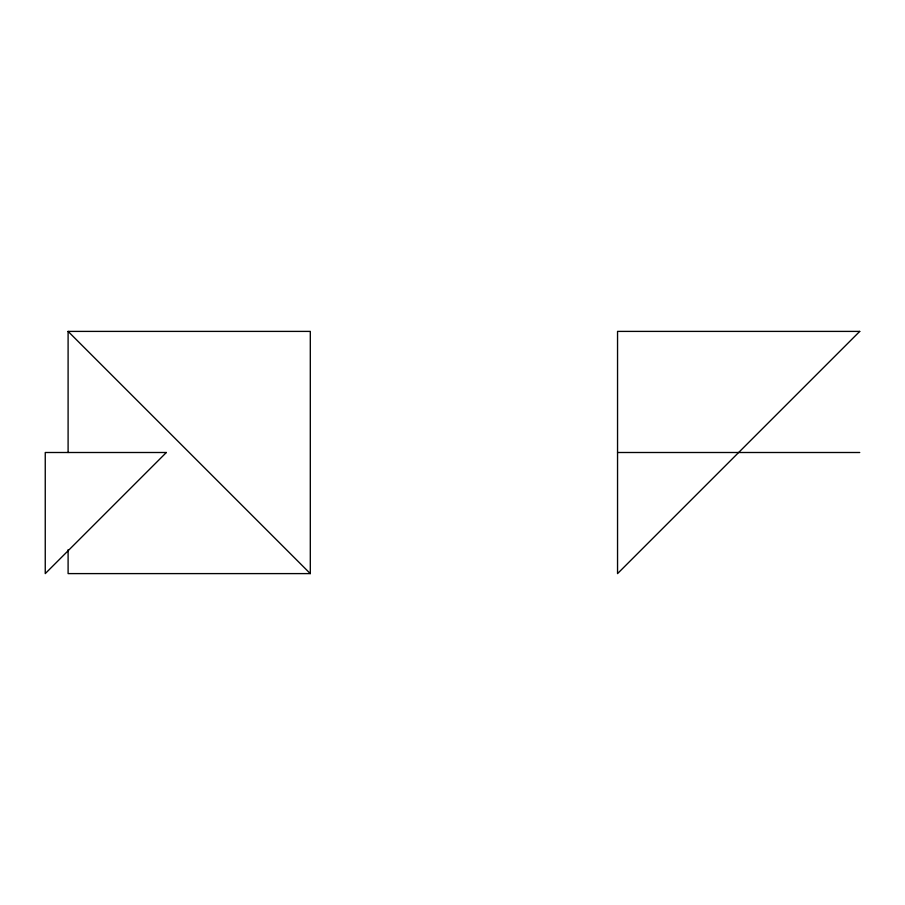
<?xml version="1.0" encoding="UTF-8"?>
<svg xmlns="http://www.w3.org/2000/svg" width="905" height="905" viewBox="0 0 905 905"><rect width="100%" height="100%" fill="white"/><g stroke="black" fill="none" stroke-linecap="round" stroke-linejoin="round"><path stroke-width="1.36" d="M68.101 452.5L68.101 331.4L310.302 331.4L310.302 573.6L68.101 573.6L68.101 549.663M617.549 452.5L859.75 452.5M68.101 331.4L310.302 573.6M166.35 452.5L45.25 573.6L45.25 452.5L166.35 452.5M859.75 331.4L617.549 573.6L617.549 331.4L859.75 331.4"/></g></svg>
